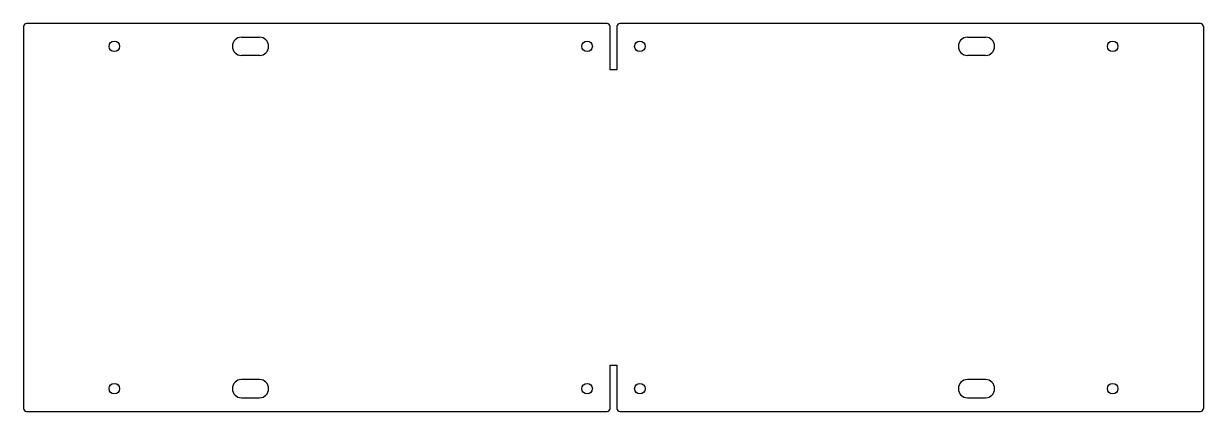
# Model space of a CAD drawing. Header units: millimetres. Extents: x -390 to 390, y -128 to 128.
import ezdxf

# ---------------------------------------------------------------- set-up
doc = ezdxf.new("R2010")
doc.units = ezdxf.units.MM

msp = doc.modelspace()

# ---------------------------------------------------------------- linework, layer by layer
at = {"color": 7, "linetype": 'Continuous', "lineweight": 25}
for p, q in [((-389.7, 126.02), (-389.7, -126.02)), ((-4, 128.02), (-387.7, 128.02)), ((-2, 97.5), (-2, 126.02)), ((2.52, 126.02), (2.52, 97.5)), ((388.22, 128.02), (4.52, 128.02)), ((390.22, 126.02), (390.22, -126.02)), ((-245.7, 119.02), (-233.7, 119.02)), ((234.22, 119.02), (246.22, 119.02)), ((-233.7, 107.02), (-245.7, 107.02)), ((246.22, 107.02), (234.22, 107.02)), ((2.52, 97.5), (-2, 97.5)), ((-2, -97.5), (2.52, -97.5)), ((-2, -126.02), (-2, -97.5)), ((2.52, -97.5), (2.52, -126.02)), ((-233.7, -107.02), (-245.7, -107.02)), ((246.22, -107.02), (234.22, -107.02)), ((-245.7, -119.02), (-233.7, -119.02)), ((234.22, -119.02), (246.22, -119.02)), ((-387.7, -128.02), (-4, -128.02)), ((4.52, -128.02), (388.22, -128.02))]:
    msp.add_line(p, q, dxfattribs=at)
for centre in [(-329.7, 113.02), (-17.2, 113.02), (17.72, 113.02), (330.22, 113.02), (-329.7, -113.02), (-17.2, -113.02), (17.72, -113.02), (330.22, -113.02)]:
    msp.add_circle(centre, 3.5, dxfattribs=at)
for centre, radius, start, end in [((-387.7, 126.02), 2, 90, 180), ((-4, 126.02), 2, 0, 90), ((4.52, 126.02), 2, 90, 180), ((388.22, 126.02), 2, 0, 90), ((-245.7, 113.02), 6, 90, 270), ((-233.7, 113.02), 6, 270, 90), ((234.22, 113.02), 6, 90, 270), ((246.22, 113.02), 6, 270, 90), ((-245.7, -113.02), 6, 90, 270), ((-233.7, -113.02), 6, 270, 90), ((234.22, -113.02), 6, 90, 270), ((246.22, -113.02), 6, 270, 90), ((-387.7, -126.02), 2, 180, 270), ((-4, -126.02), 2, 270, 0), ((4.52, -126.02), 2, 180, 270), ((388.22, -126.02), 2, 270, 0)]:
    msp.add_arc(centre, radius, start, end, dxfattribs=at)

doc.saveas('drawing.dxf')
